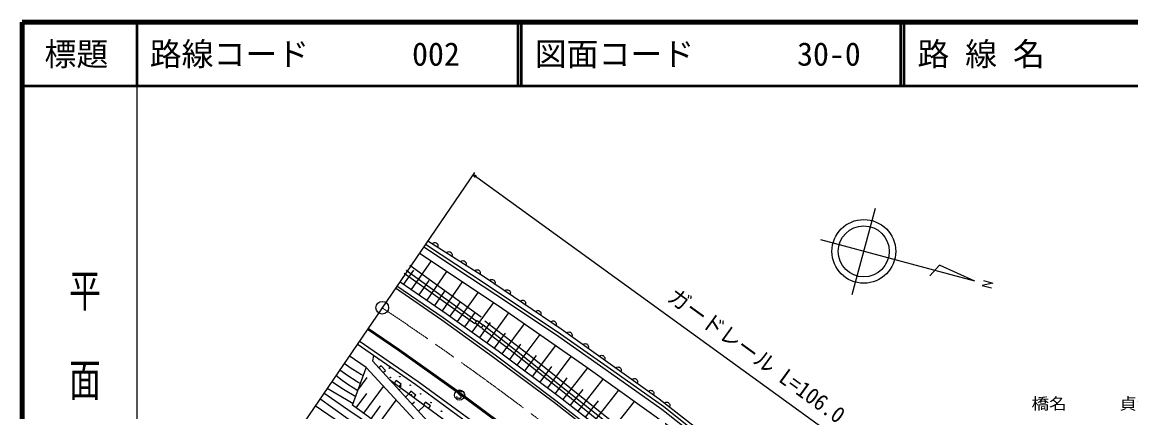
# Model space of a CAD drawing. Units: millimetres, scale not verified. Extents: x 40000 to 680000, y 20000 to 380000.
# Drawn here: x 40000 to 213851, y 318855 to 380000 of the extents above; entities that cross this region are included whole.
import ezdxf
from ezdxf.enums import TextEntityAlignment as Align

# ---------------------------------------------------------------- set-up
doc = ezdxf.new("R2010")
doc.units = ezdxf.units.MM
doc.header["$LTSCALE"] = 1000
doc.linetypes.add('CHAIN', pattern=[18.5, 12, -1.5, 3.5, -1.5])
for name, color, linetype, lineweight in [('M-BGD', 7, 'Continuous', 25), ('M-BMK', 2, 'CHAIN', 13), ('M-TTL', 2, 'Continuous', 140), ('M-TTL-BAND', 7, 'Continuous', 25), ('M-TTL-LINE', 7, 'Continuous', 50)]:
    doc.layers.add(name, color=color, linetype=linetype, lineweight=lineweight)
doc.layers.add('M-STR-HTXT', color=7, linetype='Continuous')
doc.layers.add('M-TTL-TXT', color=7, linetype='Continuous')
doc.styles.add('@ＭＳ ゴシック', font='')
doc.styles.add('ＭＳ ゴシック', font='')
doc.styles.get('@ＭＳ ゴシック').set_extended_font_data('@MS Gothic')
doc.styles.get('ＭＳ ゴシック').set_extended_font_data('MS Gothic')

# ---------------------------------------------------------------- blocks, each defined once
blk = doc.blocks.new('BUHIN65')
at = {"color": 7, "linetype": 'Continuous', "lineweight": 25}
blk.add_lwpolyline([(571, 42), (591, 104), (585, 170), (557, 251), (495, 359), (419, 435), (323, 481), (221, 482), (139, 440), (89, 407), (36, 339), (25, 268), (25, -235), (-14, -313), (-85, -390), (-172, -431), (-252, -445), (-342, -432), (-435, -343), (-527, -183), (-556, -108), (-563, -24), (-543, 61), (-491, 156)], dxfattribs=at)
blk.add_circle((0, 0), 796, dxfattribs=at)
blk = doc.blocks.new('BUHIN161')
at = {"color": 7, "linetype": 'Continuous', "lineweight": 25}
blk.add_lwpolyline([(-108, 488), (13, 474), (121, 436), (249, 367), (332, 273), (391, 166), (424, 14), (416, -108), (381, -228), (294, -347), (212, -427), (108, -488)], dxfattribs=at)
blk = doc.blocks.new('BUHIN162')
at = {"color": 7, "linetype": 'Continuous', "lineweight": 25}
blk.add_lwpolyline([(-94, 491), (27, 473), (134, 433), (259, 360), (339, 263), (396, 155), (425, 2), (412, -120), (374, -239), (284, -355), (200, -433), (94, -491)], dxfattribs=at)
blk = doc.blocks.new('BUHIN163')
at = {"color": 7, "linetype": 'Continuous', "lineweight": 25}
blk.add_lwpolyline([(-82, 493), (38, 473), (144, 430), (268, 354), (345, 255), (399, 145), (425, -8), (409, -129), (368, -248), (276, -362), (190, -437), (82, -493)], dxfattribs=at)
blk = doc.blocks.new('BUHIN164')
at = {"color": 7, "linetype": 'Continuous', "lineweight": 25}
blk.add_lwpolyline([(-62, 496), (57, 471), (161, 423), (282, 343), (355, 241), (405, 129), (424, -25), (404, -146), (358, -262), (261, -373), (172, -445), (62, -496)], dxfattribs=at)
blk = doc.blocks.new('BUHIN176')
at = {"color": 7, "linetype": 'Continuous', "lineweight": 25}
blk.add_lwpolyline([(76, -494), (570, -418), (418, 570), (-76, 494)], dxfattribs=at)
blk = doc.blocks.new('BUHIN246')
at = {"color": 7, "linetype": 'Continuous', "lineweight": 25}
for radius in [995, 30]:
    blk.add_circle((0, 0), radius, dxfattribs=at)
blk = doc.blocks.new('BUHIN248')
at = {"color": 7, "linetype": 'Continuous', "lineweight": 25}
for points in [[(0, 0), (-44, -513), (202, -474)], [(16, -101), (160, -449), (-12, -477)], [(24, -151), (139, -434), (3, -455)], [(32, -201), (117, -418), (19, -434)], [(40, -251), (96, -402), (34, -412)]]:
    blk.add_lwpolyline(points, close=True, dxfattribs=at)
for points in [[(8, -51), (182, -465), (-28, -498), (8, -52)], [(62, -389), (48, -301), (75, -387), (50, -391), (48, -301)]]:
    blk.add_lwpolyline(points, dxfattribs=at)

msp = doc.modelspace()

# ---------------------------------------------------------------- linework, layer by layer
at = {"layer": 'M-BGD'}
for p, q in [((110929, 356408), (78311, 308583)), ((110701, 356074), (197306, 293344)), ((170166, 337269), (173789, 350792)), ((102986, 344724), (110172, 339982)), ((103261, 345141), (110447, 340400)), ((103630, 345681), (112498, 340018)), ((189364, 339372), (165216, 345843)), ((101067, 338030), (104164, 342526)), ((102314, 343757), (114814, 335443)), ((99857, 338864), (101398, 341102)), ((100215, 341075), (111146, 333202)), ((100766, 341847), (111990, 333756)), ((103486, 336363), (106611, 340899)), ((183827, 341891), (182344, 340218)), ((189364, 339372), (183827, 341891)), ((99252, 339280), (106511, 334280)), ((99880, 340606), (110995, 332721)), ((99899, 340633), (99888, 340617)), ((102276, 337197), (103832, 339455)), ((105906, 334696), (109058, 339271)), ((110172, 339982), (116412, 335873)), ((110447, 340400), (116691, 336288)), ((112498, 340018), (124498, 331871)), ((192224, 339057), (190522, 338684)), ((190734, 339457), (192224, 339057)), ((105791, 333258), (98546, 338249)), ((106021, 333585), (98772, 338579)), ((104696, 335530), (106265, 337807)), ((108256, 333022), (111559, 337608)), ((190522, 338684), (192021, 338291)), ((107093, 333861), (108729, 336132)), ((110583, 331346), (113949, 336019)), ((116412, 335873), (124157, 330675)), ((116691, 336288), (124440, 331088)), ((106511, 334280), (114655, 328413)), ((109420, 332184), (111087, 334499)), ((112910, 329670), (116314, 334396)), ((114814, 335443), (128409, 325951)), ((113916, 327405), (105791, 333258)), ((114152, 327728), (106021, 333585)), ((111019, 332793), (111335, 333212)), ((111972, 332060), (111019, 332793)), ((111335, 333212), (112289, 332480)), ((111746, 330508), (113442, 332863)), ((112289, 332480), (111972, 332060)), ((117525, 328386), (112289, 332480)), ((112568, 333146), (120005, 327382)), ((115253, 327967), (118770, 332681)), ((94158, 331835), (99044, 328482)), ((94271, 332000), (99158, 328646)), ((112061, 331978), (117183, 328058)), ((114073, 328832), (115782, 331204)), ((117643, 326183), (121217, 330972)), ((124157, 330675), (132481, 324844)), ((124440, 331088), (132770, 325252)), ((124498, 331871), (139885, 320890)), ((101735, 323078), (92533, 329459)), ((102083, 323567), (92871, 329954)), ((99158, 328646), (108139, 322267)), ((116448, 327075), (118221, 329451)), ((120034, 324399), (123664, 329264)), ((93934, 325800), (91292, 327646)), ((95108, 327673), (94932, 326844)), ((94932, 326844), (97587, 323921)), ((99044, 328482), (108022, 322105)), ((123459, 320284), (113916, 327405)), ((123702, 320602), (114152, 327728)), ((114655, 328413), (124218, 321277)), ((117183, 328058), (124978, 321896)), ((132503, 316489), (117525, 328386)), ((118839, 325291), (120640, 327705)), ((120005, 327382), (132999, 316984)), ((122425, 322615), (126111, 327555)), ((91797, 319877), (93919, 325761)), ((93934, 325800), (107453, 311173)), ((121230, 323507), (123059, 325958)), ((124810, 320815), (128677, 325759)), ((128409, 325951), (141798, 316352)), ((132770, 325252), (140607, 319688)), ((92654, 322253), (94119, 324250)), ((97587, 323921), (109092, 315474)), ((97587, 323921), (108697, 311822)), ((98092, 323371), (98201, 323471)), ((111207, 316902), (102083, 323567)), ((123620, 321723), (125477, 324212)), ((127177, 318963), (131121, 324007)), ((132481, 324844), (140307, 319288)), ((92395, 319489), (94026, 321712)), ((93561, 318633), (96657, 322854)), ((99102, 322271), (99265, 322420)), ((100112, 321171), (100654, 321669)), ((110849, 316421), (101735, 323078)), ((108022, 322105), (116832, 315568)), ((108139, 322267), (116953, 315727)), ((124978, 321896), (132167, 316043)), ((125993, 319889), (127946, 322386)), ((129544, 317112), (133565, 322254)), ((106975, 308794), (91812, 319917)), ((95894, 316922), (98658, 320689)), ((101122, 320071), (101502, 320420)), ((132908, 312894), (123459, 320284)), ((133157, 313207), (123702, 320602)), ((124226, 321271), (133686, 313873)), ((128360, 318038), (130352, 320584)), ((131911, 315261), (136010, 320502)), ((139885, 320890), (156902, 307677)), ((94728, 317778), (96193, 319775)), ((102132, 318971), (103108, 319868)), ((140307, 319288), (148443, 312846)), ((140607, 319688), (148756, 313236))]:
    msp.add_line(p, q, dxfattribs=at)
for points in [[(89793, 325454), (91054, 324572), (92357, 323736), (92698, 323529), (93040, 323322)], [(90490, 326473), (91613, 325698), (92778, 324967), (93131, 324759), (93484, 324553)], [(96596, 325012), (96966, 325349), (96293, 326089), (95923, 325752)], [(88543, 323627), (90408, 322434), (92305, 321286)], [(89211, 324604), (90198, 323826), (91220, 323097), (91922, 322654), (92644, 322224)], [(87302, 321812), (91086, 319199), (94912, 316630), (98297, 314428), (101648, 312177), (105396, 309537), (109180, 306934)], [(87803, 322544), (89334, 321704), (90833, 320813), (91364, 320479), (91893, 320141)], [(86701, 320935), (90755, 318026), (94838, 315144), (98002, 312972), (101207, 310845), (104290, 308823), (107339, 306751), (110282, 304611), (113257, 302523), (114744, 301610), (116273, 300743), (116631, 300544), (116998, 300341)], [(85951, 319838), (90085, 317043), (94224, 314239), (98349, 311434), (102465, 308604), (106531, 305713), (110591, 302789), (112019, 301834), (113478, 300931), (115162, 299973), (116886, 299063), (118838, 298086), (120805, 297132)]]:
    msp.add_lwpolyline(points, dxfattribs=at)
for centre, radius in [((171977, 344031), 5000), ((171977, 344031), 4000), ((97596, 325731), 49.8), ((97733, 324238), 49.8), ((99226, 324374), 49.8), ((99363, 322880), 49.8), ((100857, 323017), 49.8), ((102487, 321660), 49.8), ((100993, 321523), 49.8), ((104117, 320303), 49.8), ((105748, 318945), 49.8)]:
    msp.add_circle(centre, radius, dxfattribs=at)
for centre, start, end in [((95966, 327089), 155.01305, 315.51584), ((96102, 325595), 279.95451, 164.55891), ((102624, 320166), 31.69106, 75.7373), ((107241, 319082), 168.87377, 298.83218)]:
    msp.add_arc(centre, 49.8, start, end, dxfattribs=at)
at = {"layer": 'M-BMK'}
msp.add_arc((-181552, -80406), 500000, 48.86926, 56.21973, dxfattribs=at)
at = {"layer": 'M-TTL'}
for p, q in [((40000, 380000), (40000, 20000)), ((680000, 380000), (40000, 380000))]:
    msp.add_line(p, q, dxfattribs=at)
at = {"layer": 'M-TTL-BAND'}
msp.add_line((58000, 370000), (58000, 20000), dxfattribs=at)
at = {"layer": 'M-TTL-LINE'}
for p, q in [((58000, 380000), (58000, 370000)), ((117750, 380000), (117750, 370000)), ((118250, 380000), (118250, 370000)), ((177750, 380000), (177750, 370000)), ((178250, 380000), (178250, 370000)), ((40000, 370000), (680000, 370000))]:
    msp.add_line(p, q, dxfattribs=at)

# ---------------------------------------------------------------- block references
at = {"layer": 'M-BGD', "rotation": 45}
for name, p in [('BUHIN248', (110701, 356074)), ('BUHIN161', (104739, 344973)), ('BUHIN161', (106956, 343557)), ('BUHIN161', (109173, 342142)), ('BUHIN161', (111390, 340726)), ('BUHIN162', (113698, 339203)), ('BUHIN162', (116098, 337574)), ('BUHIN246', (96458, 335190)), ('BUHIN162', (118498, 335945)), ('BUHIN162', (120898, 334315)), ('BUHIN162', (123298, 332686)), ('BUHIN163', (125780, 330956)), ('BUHIN163', (128345, 329126)), ('BUHIN163', (130909, 327296)), ('BUHIN163', (133474, 325466)), ('BUHIN176', (98738, 323076)), ('BUHIN163', (136038, 323636)), ('BUHIN176', (101039, 321387)), ('BUHIN65', (108597, 321488)), ('BUHIN163', (138603, 321805)), ('BUHIN176', (103340, 319697)), ('BUHIN164', (141100, 319947))]:
    msp.add_blockref(name, p, dxfattribs=at)

# ---------------------------------------------------------------- texts
at = {"layer": 'M-BGD', "style": 'ＭＳ ゴシック', "width": 0.95}
msp.add_text('ガードレール L=106.0', height=2566, rotation=324, dxfattribs=at).set_placement((140520, 335809), align=Align.BOTTOM_LEFT)
at = {"layer": 'M-STR-HTXT', "style": 'ＭＳ ゴシック', "width": 1.1}
msp.add_text('橋名\u3000\u3000\u3000貞清3号橋', height=1833, dxfattribs=at).set_placement((198283, 318669), align=Align.BOTTOM_LEFT)
at = {"layer": 'M-TTL-BAND', "style": '@ＭＳ ゴシック', "width": 1.4}
msp.add_text('平  面  図', height=3666, rotation=270, dxfattribs=at).set_placement((49777, 306475), align=Align.MIDDLE_RIGHT)
at = {"layer": 'M-TTL-TXT', "style": 'ＭＳ ゴシック'}
msp.add_text('標題', height=3666, dxfattribs=at).set_placement((48500, 375000), align=Align.MIDDLE_CENTER)
for s, p in [('路線コード', (60000, 375000)), ('路 線 名', (180380, 375000)), ('002', (101142, 375000)), ('図面コード', (120380, 375000)), ('30-0', (161521, 375000))]:
    msp.add_text(s, height=3666, dxfattribs=at).set_placement(p, align=Align.MIDDLE_LEFT)

doc.saveas('drawing.dxf')
